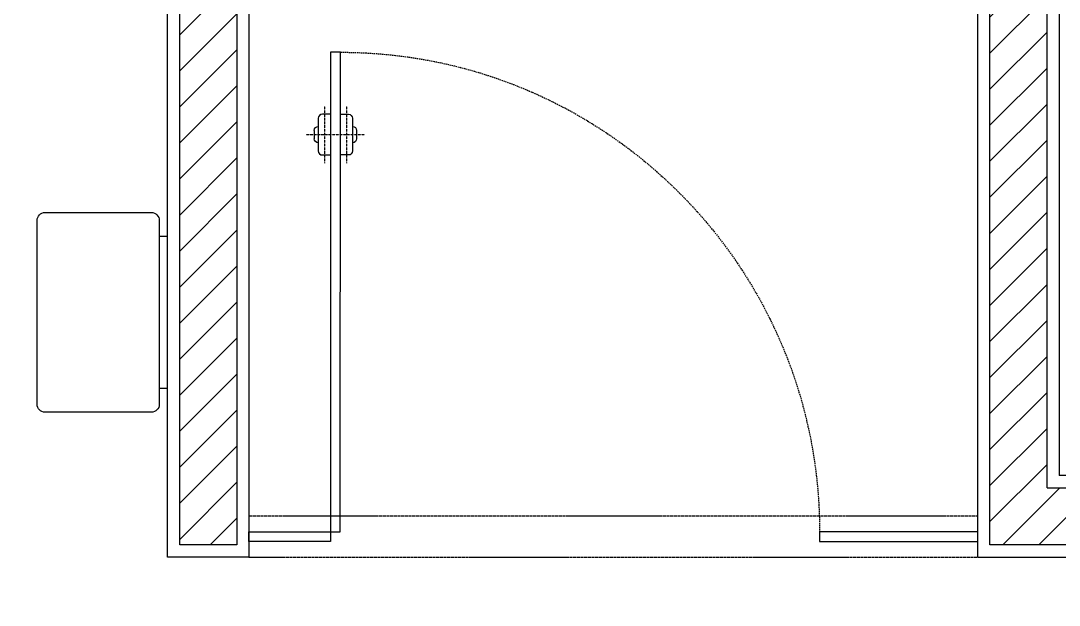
# Model space of a CAD drawing. Header units: inches. Extents: x 1721084 to 1854744, y 225101 to 488646.
# Drawn here: x 1787308 to 1788582, y 239167 to 239884 of the extents above; entities that cross this region are included whole.
import ezdxf

# ---------------------------------------------------------------- set-up
doc = ezdxf.new("R2010")
doc.units = ezdxf.units.IN
doc.header["$MEASUREMENT"] = 0
doc.linetypes.add('X-PL-T5$0$X-WC-ME_3_5$0$( Dashed )', pattern=[0.75, 0.5, -0.25])
doc.linetypes.add('X-PL-T5$0$X-WC-ME_3_5$0$DASHEDX2', pattern=[1.5, 1, -0.5])
for name, color, linetype in [('X-PL-T5$0$A-XREF', 250, 'Continuous'), ('X-PL-T5$0$X-PL-T5$0$A-FLOR-WALL', 250, 'Continuous'), ('X-PL-T5$0$X-WC-ME_3_5$0$A-FLOR-DOOR', 32, 'Continuous'), ('X-PL-T5$0$X-WC-ME_3_5$0$A-FLOR-PATT', 250, 'Continuous'), ('X-PL-T5$0$X-WC-ME_3_5$0$A-FLOR-VOID', 14, 'X-PL-T5$0$X-WC-ME_3_5$0$DASHEDX2'), ('X-PL-T5$0$X-WC-ME_3_5$0$A-FLOR-WALL', 7, 'Continuous'), ('X-PL-T5$0$X-WC-ME_3_5$0$A-FLOR-WALL-FNSH', 16, 'Continuous'), ('X-PL-T5$0$X-WC-ME_3_5$0$A-FURN-EQPM-LOOSE', 49, 'Continuous')]:
    doc.layers.add(name, color=color, linetype=linetype)

# ---------------------------------------------------------------- blocks, each defined once
blk = doc.blocks.new('X-PL-T5$0$X-WC-ME_3_5$0$may say tay')
blk.add_lwpolyline([(140.0000000000036, 125), (6.938775510207051, 125, 0.4142135623730951), (-3.061224489792948, 114.9999999999991), (-3.061224489794766, -114.9999999999995, 0.4142135623730951), (6.938775510205232, -125), (140.0000000000018, -125, 0.4142135623730951), (150.0000000000018, -114.9999999999995), (150.0000000000035, 114.9999999999991, 0.4142135623730951)], format="xyb", close=True)
blk.add_lwpolyline([(150.0000000000035, 95), (160.2040816326553, 95), (160.2040816326534, -94.99999999999956), (150.0000000000018, -94.99999999999956)])
blk = doc.blocks.new('X-PL-T5$0$X-WC-ME_3_5$0$vach 700')
for points in [[(-12.12029397795189, 587.9706022048163), (-0.1202939779518966, 587.9706022048163), (0, 0), (-12, 0), (-12.12029397795189, 587.9706022048163)], [(-32.00000000000005, 492), (-32.00000000000005, 482)], [(19.99999999999996, 492), (19.99999999999996, 482)]]:
    blk.add_lwpolyline(points)
for points in [[(-12.00000000000003, 512), (-22.00000000000004, 512, 0.4142135623730951), (-27.00000000000005, 507), (-27.00000000000005, 467, 0.4142135623730951), (-22.00000000000004, 462), (-12.00000000000003, 462)], [(-4.26e-14, 512), (9.999999999999957, 512, -0.4142135623730951), (14.99999999999996, 507), (14.99999999999996, 467, -0.4142135623730951), (9.999999999999957, 462), (-4.26e-14, 462)]]:
    blk.add_lwpolyline(points, format="xyb")
at = {"color": 8, "linetype": 'X-PL-T5$0$X-WC-ME_3_5$0$( Dashed )', "ltscale": 0.5}
for points in [[(-19.50000000000004, 522), (-19.50000000000004, 452)], [(7.499999999999957, 522), (7.499999999999957, 452)], [(29.99999999999996, 487), (-42.00000000000004, 487)]]:
    blk.add_lwpolyline(points, dxfattribs=at)
at = {"color": 8, "linetype": 'X-PL-T5$0$X-WC-ME_3_5$0$DASHEDX2', "ltscale": 1.7}
blk.add_arc((-12.01439507303404, -0.0148426553129051), 587.9854543965707, 90.01031923544073, 179.9985536691428, dxfattribs=at)
at = {"color": 8, "linetype": 'X-PL-T5$0$X-WC-ME_3_5$0$( Dashed )', "ltscale": 1.7}
blk.add_arc((-12, 4.17e-14), 588, 88.83061719438595, 88.84233946673666, dxfattribs=at)
for centre, start, end in [((-27.00000000000005, 492), 90, 180), ((14.99999999999996, 492), 0, 90), ((-27.00000000000005, 482), 180, 270), ((14.99999999999996, 482), 270, 0)]:
    blk.add_arc(centre, 5, start, end)
blk = doc.blocks.new('X-PL-T5$0$X-WC-ME_3_5')
at = {"layer": 'X-PL-T5$0$X-WC-ME_3_5$0$A-FLOR-PATT'}
h = blk.add_hatch(dxfattribs=at)
h.set_pattern_fill('ANSI31', color=250, scale=250)
h.set_pattern_definition([(45, (0, 0), (-22.09708691207961, 22.09708691207961), [])])
h.paths.add_polyline_path([(13685.00000000015, 2485.000000000026), (13585.0000000003, 2485.000000000026), (13585.0000000003, 2415.000000000026), (13685.00000000015, 2415.000000000026)])
h.paths.add_polyline_path([(15675.00000000016, 2485.000000000011), (14625.00000000015, 2485.000000000011), (14625.00000000015, 2415.000000000026), (15415.0000000002, 2415.000000000026), (15415.0000000002, 1184.965802980234), (14815.00000000021, 1184.965802980234), (14815.00000000028, -714.9999999998987), (14885.00000000021, -714.999999999898), (14885.00000000021, 1114.965802980234), (15485.00000000021, 1114.965802980234), (15485.00000000021, 2415.000000000011), (15675.00000000016, 2415.000000000011)])
h.paths.add_polyline_path([(17779.00000000013, 2085.000000000016), (16785.00000000013, 2085.000000000025), (16785.00000000016, 2885.000000000011), (16715.00000000016, 2885.000000000011), (16715.00000000016, 2485.000000000011), (16615.00000000016, 2485.000000000011), (16615.00000000016, 2415.000000000011), (16715.00000000015, 2415.000000000011), (16715.0000000001, 615.0000000000233), (16785.00000000016, 615.0000000000127), (16785.00000000015, 2015.000000000025), (17709.00000000015, 2015.000000000016), (17709.00000000016, 615.0000000000159), (19915.00000000009, 615.0000000000252), (19915.00000000013, 685.0000000000252), (17779.00000000015, 685.0000000000159)])
h.paths.add_polyline_path([(20684.99999918886, 2085.000001873549), (20515.00000000014, 2085.000001873549), (20515.00000000014, 685.0000000000252), (20684.99999918885, 685.0000000000258)])
at = {"layer": 'X-PL-T5$0$X-WC-ME_3_5$0$A-FLOR-DOOR'}
for points in [[(16800.00000312063, 630.9999981264663), (16900.00000312063, 630.9999981264663), (16900.00000312063, 618.9999981264663), (16800.00000312063, 618.9999981264663)], [(17694.00000000016, 630.9999981264797), (17500.00000312063, 630.9999981264663), (17500.00000312063, 618.9999981264663), (17694.00000000016, 618.9999981264797)]]:
    blk.add_lwpolyline(points, close=True, dxfattribs=at)
at = {"layer": 'X-PL-T5$0$X-WC-ME_3_5$0$A-FLOR-VOID', "color": 251}
blk.add_lwpolyline([(16800.00000312063, 599.9999981264664), (17694.00000000015, 600.0000000000254), (17694.00000000015, 650.0000000000254), (16800.00000312063, 649.9999981264664)], close=True, dxfattribs=at)
at = {"layer": 'X-PL-T5$0$X-WC-ME_3_5$0$A-FLOR-WALL'}
for p, q in [((17779.00000000015, 685.0000000000252), (17779.00000000013, 2085.000000000025)), ((17709.00000000016, 615.0000000000252), (17709.00000000015, 2015.000000000025))]:
    blk.add_line(p, q, dxfattribs=at)
for points in [[(16785.00000000015, 2015.000000000025), (16785.00000000016, 615.000000000013), (16715.0000000001, 615.0000000000233), (16715.00000000015, 2415.000000000011), (16615.00000000016, 2415.000000000011), (16615.00000000016, 2485.000000000011)], [(17779.00000000015, 685.0000000000252), (19915.00000000013, 685.0000000000252), (19915.00000000013, 615.0000000000252), (17709.00000000016, 615.0000000000252)]]:
    blk.add_lwpolyline(points, dxfattribs=at)
at = {"layer": 'X-PL-T5$0$X-WC-ME_3_5$0$A-FLOR-WALL-FNSH', "ltscale": 200}
for p, q in [((17694.00000000016, 600.0000000000254), (17694.00000000015, 2000.000000000026)), ((17694.00000000015, 600.0000000000254), (19900.00000000014, 600.0000000000254))]:
    blk.add_line(p, q, dxfattribs=at)
for points in [[(16800.00000000015, 2000.000000000026), (16800.00000000015, 600.0000000000109), (16700.0000000001, 600.0000000000254), (16700.00000000015, 2400.000000000011), (16600.00000000016, 2400.000000000011), (16600.00000000016, 2500.000000000011), (16700.00000000016, 2500.000000000011), (16700.00000000016, 2900.000000000011), (16800.00000000016, 2900.000000000011), (16800.00000000013, 2100.000000000026), (17794.00000000013, 2100.000000000026), (17794.00000000015, 700.0000000000254)], [(22133.21650818177, 2028.747204310322), (21981.47887975749, 2159.038002604659), (21930.78540097091, 2100.000001851915), (20500.00000000014, 2100.000001851902), (20500.00000000014, 700.0000000000254), (17794.00000000015, 700.0000000000254)]]:
    blk.add_lwpolyline(points, dxfattribs=at)
at = {"layer": 'X-PL-T5$0$X-WC-ME_3_5$0$A-FLOR-DOOR', "xscale": -1}
blk.add_blockref('X-PL-T5$0$X-WC-ME_3_5$0$vach 700', (16900.00000312063, 630.9999981264663), dxfattribs=at)
at = {"layer": 'X-PL-T5$0$X-WC-ME_3_5$0$A-FURN-EQPM-LOOSE', "xscale": -0.9800000000000046, "yscale": 0.9800000000000046, "zscale": 0.98, "rotation": 180}
blk.add_blockref('X-PL-T5$0$X-WC-ME_3_5$0$may say tay', (16543.0000000001, 900.0000000000258), dxfattribs=at)
blk = doc.blocks.new('X-PL-T5$0$X-PL-T5')
at = {"layer": 'X-PL-T5$0$X-PL-T5$0$A-FLOR-WALL'}
blk.add_blockref('X-PL-T5$0$X-WC-ME_3_5', (0, 0), dxfattribs=at)
blk = doc.blocks.new('X-PL-T5')
at = {"layer": 'X-PL-T5$0$A-XREF'}
blk.add_blockref('X-PL-T5$0$X-PL-T5', (0, 0), dxfattribs=at)

msp = doc.modelspace()

# ---------------------------------------------------------------- block references
msp.add_blockref('X-PL-T5', (1770787.55239912, 238626.407672127))

doc.saveas('drawing.dxf')
